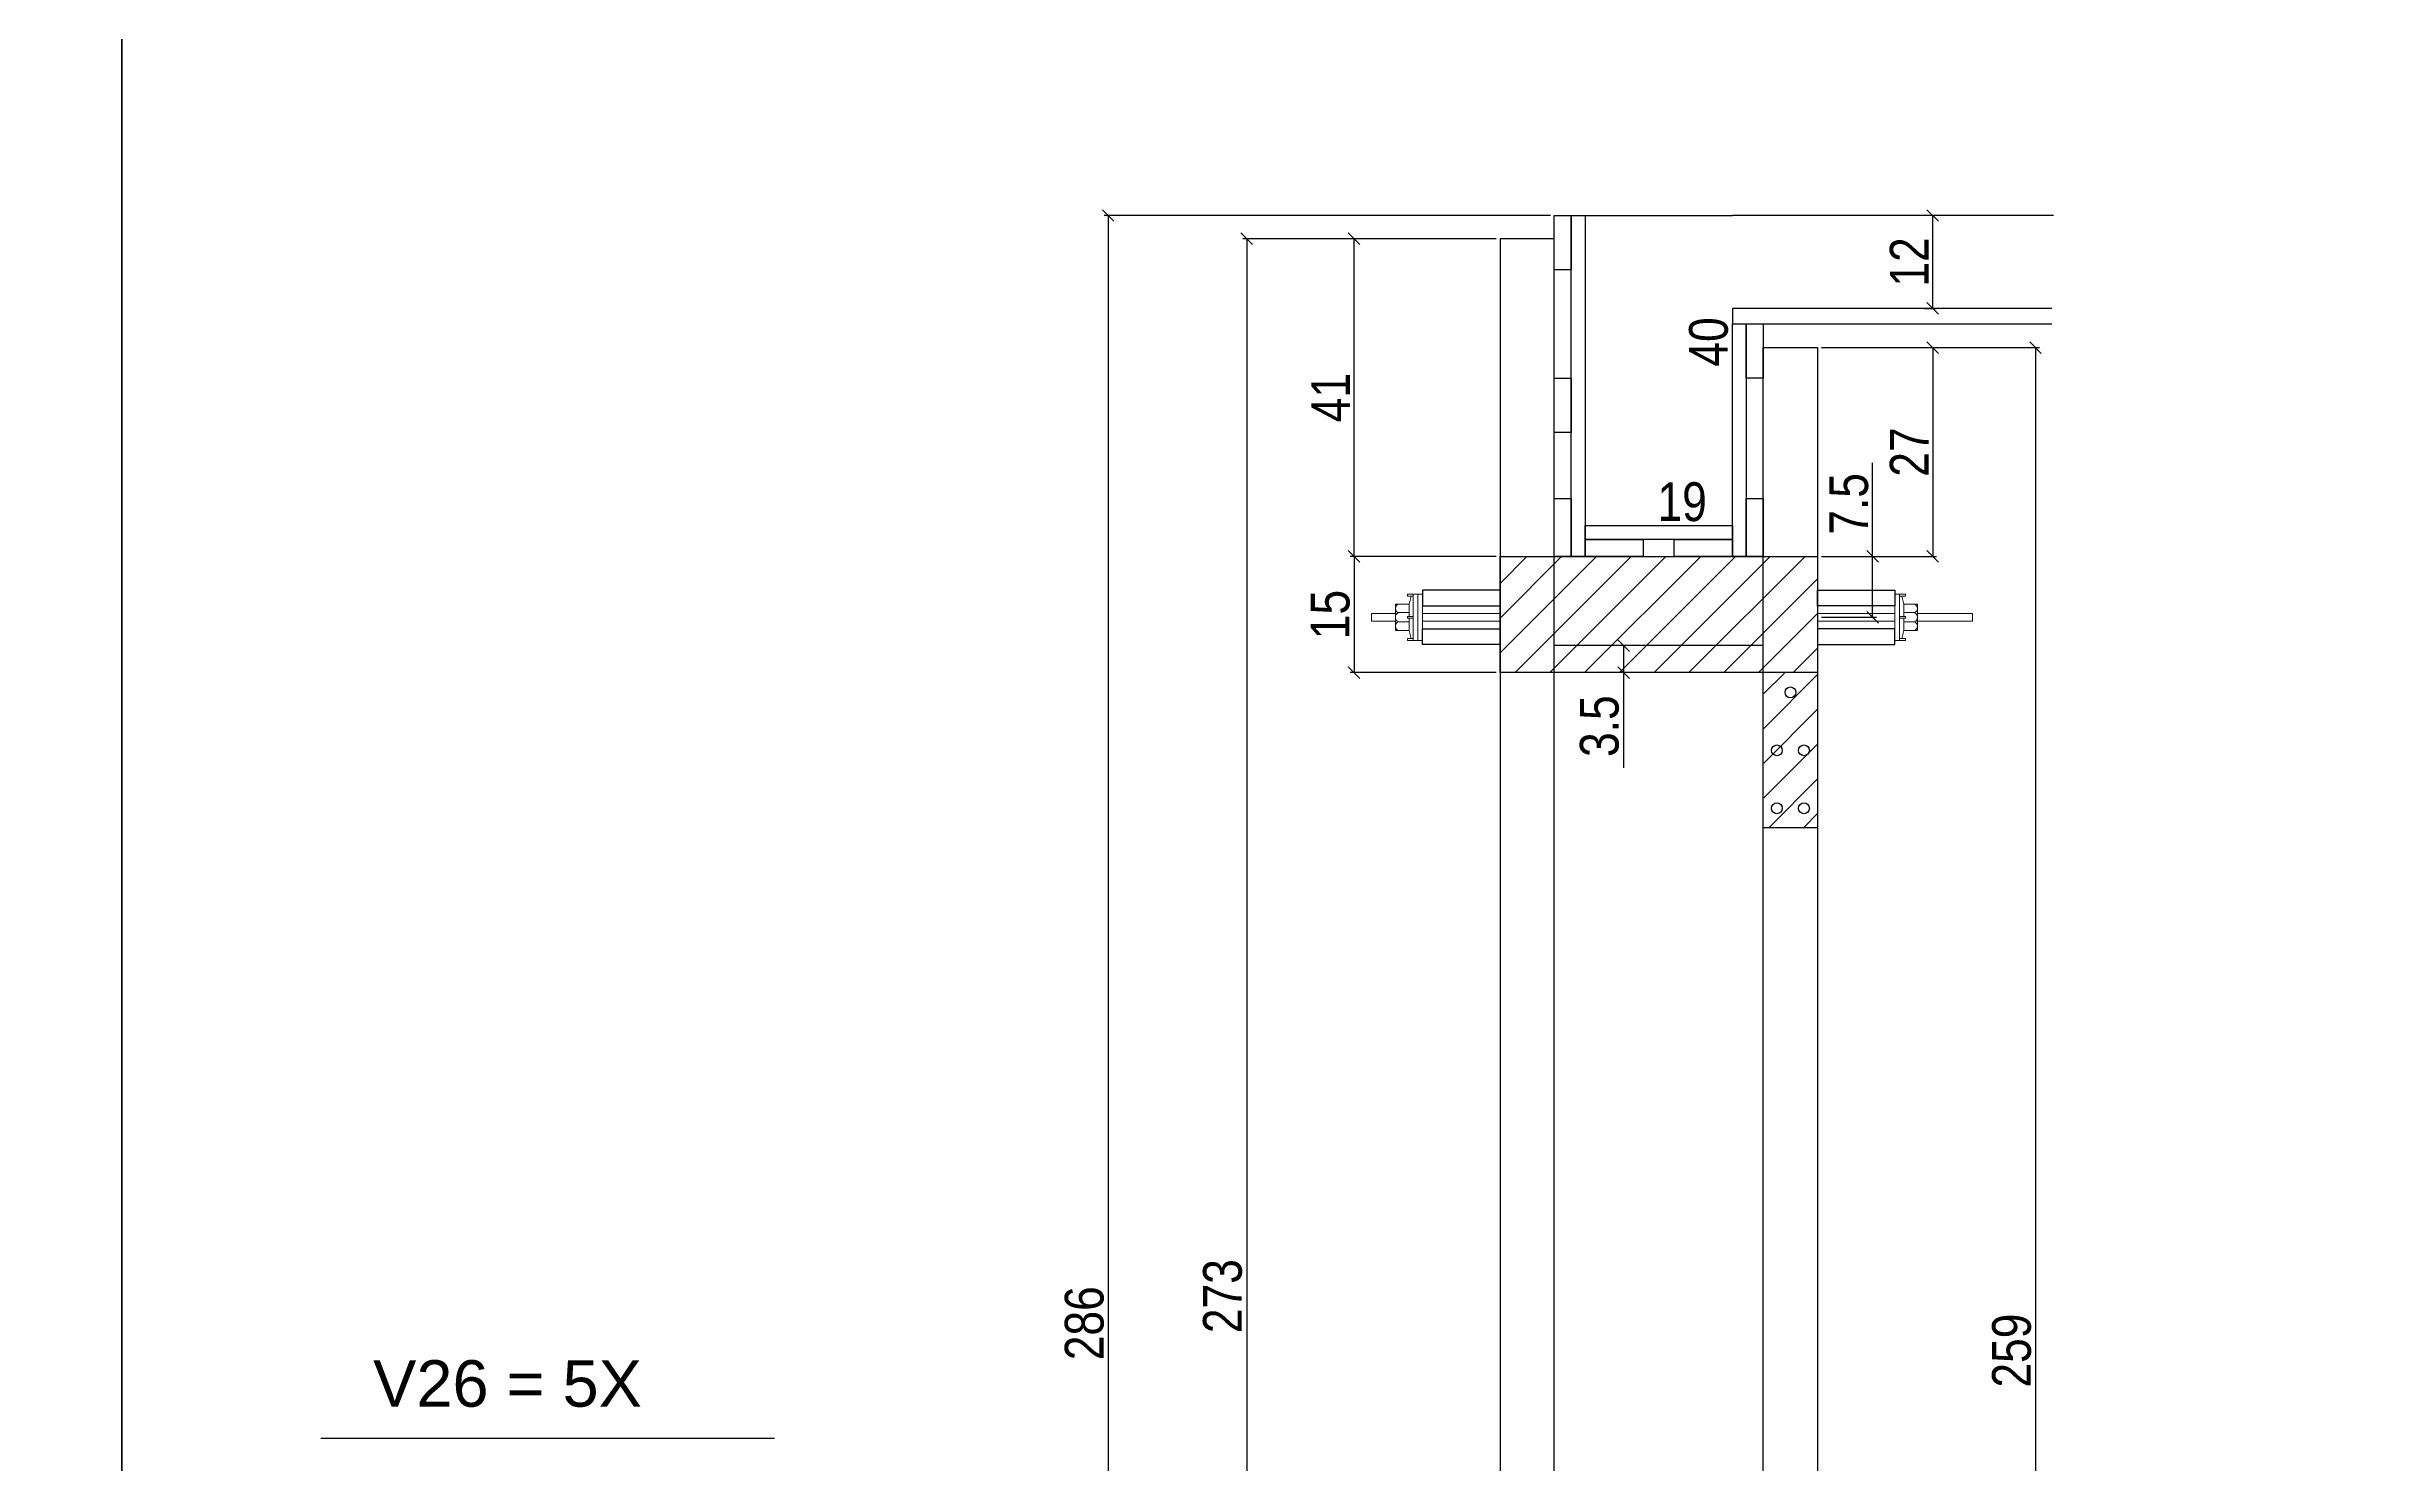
# Model space of a CAD drawing. Extents: x 15230 to 29563, y 3128 to 7338.
# Drawn here: x 24866 to 25470, y 4947 to 5313 of the extents above; entities that cross this region are included whole.
import ezdxf

# ---------------------------------------------------------------- set-up
doc = ezdxf.new("R2010")
doc.units = 0
doc.layers.add('BARRA_ANCORAGEM', color=1, linetype='Continuous', lineweight=15)
for name, color, linetype in [('COTA', 241, 'Continuous'), ('TIRAS REESCORAMENTO', 252, 'Continuous'), ('VIGAS', 3, 'Continuous')]:
    doc.layers.add(name, color=color, linetype=linetype)
doc.styles.add('COTA TECNICA 2X', font='techl___.ttf', dxfattribs={"height": 10})
doc.styles.add('R80-50', font='arial.ttf', dxfattribs={"height": 10})
doc.dimstyles.new('SECAO', dxfattribs={"dimscale": 0.333333, "dimtxt": 5, "dimasz": 9, "dimexe": 3, "dimexo": 3, "dimgap": 3, "dimtad": 1, "dimdec": 1, "dimlfac": 0.5, "dimzin": 12, "dimdsep": 46, "dimtxsty": 'COTA TECNICA 2X', "dimblk1": 'OBLIQUE', "dimblk2": 'OBLIQUE', "dimsah": 1, "dimcen": 0.9, "dimclrd": 4, "dimclre": 4, "dimclrt": 240, "dimadec": 1, "dimazin": 3, "dimtfac": 1, "dimtdec": 1, "dimtmove": 0, "dimatfit": 3, "dimfxl": 1, "dimtolj": 1, "dimtzin": 12, "dimarcsym": 0})

# ---------------------------------------------------------------- blocks, each defined once
blk = doc.blocks.new('_Oblique')
at = {"color": 0, "linetype": 'ByBlock', "lineweight": -2}
blk.add_line((-0.5, -0.5), (0.5, 0.5), dxfattribs=at)
blk = doc.blocks.new('*D360')
at = {"layer": 'COTA', "color": 4, "lineweight": -2, "transparency": 16777216}
for p, q in [((25239.81, 5263.38), (25174.4, 5263.38)), ((25175.4, 5263.38), (25175.4, 4717.28)), ((25239.81, 4717.28), (25174.4, 4717.28))]:
    blk.add_line(p, q, dxfattribs=at)
at = {"layer": 'DEFPOINTS', "color": 0, "transparency": 16777216}
for p in [(25240.81, 5263.38), (25175.4, 4717.28), (25240.81, 4717.28)]:
    blk.add_point(p, dxfattribs=at)
at = {"layer": 'COTA', "color": 4, "lineweight": -2, "transparency": 16777216, "xscale": 3, "yscale": 3, "zscale": 3}
for p, rotation in [((25175.4, 5263.38), 90), ((25175.4, 4717.28), 270)]:
    blk.add_blockref('_Oblique', p, dxfattribs=dict(at, rotation=rotation))
at = {"layer": 'COTA', "color": 240, "transparency": 16777216, "insert": (25169.18, 4990.33), "char_height": 10, "attachment_point": 5, "rotation": 90, "style": 'COTA TECNICA 2X'}
blk.add_mtext('\\A1;273', dxfattribs=at)
blk = doc.blocks.new('*D366')
at = {"layer": 'COTA', "color": 4, "lineweight": -2, "transparency": 16777216}
for p, q in [((25239.81, 5263.38), (25202.11, 5263.38)), ((25203.11, 5181.33), (25203.11, 5263.38)), ((25239.81, 5181.33), (25202.11, 5181.33))]:
    blk.add_line(p, q, dxfattribs=at)
at = {"layer": 'DEFPOINTS', "color": 0, "transparency": 16777216}
for p in [(25203.11, 5263.38), (25240.81, 5263.38), (25240.81, 5181.33)]:
    blk.add_point(p, dxfattribs=at)
at = {"layer": 'COTA', "color": 4, "lineweight": -2, "transparency": 16777216, "xscale": 3, "yscale": 3, "zscale": 3}
for p, rotation in [((25203.11, 5263.38), 90), ((25203.11, 5181.33), 270)]:
    blk.add_blockref('_Oblique', p, dxfattribs=dict(at, rotation=rotation))
at = {"layer": 'COTA', "color": 240, "transparency": 16777216, "insert": (25197.04, 5222.35), "char_height": 10, "attachment_point": 5, "rotation": 90, "style": 'COTA TECNICA 2X'}
blk.add_mtext('\\A1;41', dxfattribs=at)
blk = doc.blocks.new('*D350')
at = {"layer": 'COTA', "color": 4, "lineweight": -2, "transparency": 16777216}
for p, q in [((25323.81, 5235.25), (25353.56, 5235.25)), ((25352.56, 5235.25), (25352.56, 5181.33)), ((25323.81, 5181.33), (25353.56, 5181.33))]:
    blk.add_line(p, q, dxfattribs=at)
at = {"layer": 'DEFPOINTS', "color": 0, "transparency": 16777216}
for p in [(25322.81, 5235.25), (25322.81, 5181.33), (25352.56, 5181.33)]:
    blk.add_point(p, dxfattribs=at)
at = {"layer": 'COTA', "color": 4, "lineweight": -2, "transparency": 16777216, "xscale": 3, "yscale": 3, "zscale": 3}
for p, rotation in [((25352.56, 5235.25), 90), ((25352.56, 5181.33), 270)]:
    blk.add_blockref('_Oblique', p, dxfattribs=dict(at, rotation=rotation))
at = {"layer": 'COTA', "color": 240, "transparency": 16777216, "insert": (25346.49, 5208.29), "char_height": 10, "attachment_point": 5, "rotation": 90, "style": 'COTA TECNICA 2X'}
blk.add_mtext('\\A1;27', dxfattribs=at)
blk = doc.blocks.new('*D351')
at = {"layer": 'COTA', "color": 4, "lineweight": -2, "transparency": 16777216}
for p, q in [((25253.81, 5269.38), (25138.61, 5269.38)), ((25139.61, 5269.38), (25139.61, 4697.28)), ((25239.81, 4697.28), (25138.61, 4697.28))]:
    blk.add_line(p, q, dxfattribs=at)
at = {"layer": 'DEFPOINTS', "color": 0, "transparency": 16777216}
for p in [(25254.81, 5269.38), (25139.61, 4697.28), (25240.81, 4697.28)]:
    blk.add_point(p, dxfattribs=at)
at = {"layer": 'COTA', "color": 4, "lineweight": -2, "transparency": 16777216, "xscale": 3, "yscale": 3, "zscale": 3}
for p, rotation in [((25139.61, 5269.38), 90), ((25139.61, 4697.28), 270)]:
    blk.add_blockref('_Oblique', p, dxfattribs=dict(at, rotation=rotation))
at = {"layer": 'COTA', "color": 240, "transparency": 16777216, "insert": (25133.48, 4983.33), "char_height": 10, "attachment_point": 5, "rotation": 90, "style": 'COTA TECNICA 2X'}
blk.add_mtext('\\A1;286', dxfattribs=at)
blk = doc.blocks.new('*D353')
at = {"layer": 'DEFPOINTS', "color": 0, "transparency": 16777216}
for p in [(25287.85, 5269.38), (25300.81, 5269.38), (25287.85, 5189.33)]:
    blk.add_point(p, dxfattribs=at)
at = {"layer": 'COTA', "color": 240, "transparency": 16777216, "insert": (25294.7, 5236.73), "char_height": 10, "attachment_point": 5, "rotation": 90, "style": 'COTA TECNICA 2X'}
blk.add_mtext('\\A1;40', dxfattribs=at)
blk = doc.blocks.new('*D354')
at = {"layer": 'DEFPOINTS', "color": 0, "transparency": 16777216}
for p in [(25262.81, 5189.33), (25300.81, 5189.33), (25300.81, 5189.33)]:
    blk.add_point(p, dxfattribs=at)
at = {"layer": 'COTA', "color": 240, "transparency": 16777216, "insert": (25287.85, 5195.41), "char_height": 10, "attachment_point": 5, "style": 'COTA TECNICA 2X'}
blk.add_mtext('\\A1;19', dxfattribs=at)
blk = doc.blocks.new('*D356')
at = {"layer": 'COTA', "color": 4, "lineweight": -2, "transparency": 16777216}
for p, q in [((25352.56, 5245.38), (25352.56, 5269.38)), ((25353.56, 5269.38), (25353.56, 5269.38)), ((25350.41, 5245.38), (25353.56, 5245.38))]:
    blk.add_line(p, q, dxfattribs=at)
at = {"layer": 'DEFPOINTS', "color": 0, "transparency": 16777216}
for p in [(25352.56, 5269.38), (25352.56, 5269.38), (25349.41, 5245.38)]:
    blk.add_point(p, dxfattribs=at)
at = {"layer": 'COTA', "color": 4, "lineweight": -2, "transparency": 16777216, "xscale": 3, "yscale": 3, "zscale": 3}
for p, rotation in [((25352.56, 5269.38), 90), ((25352.56, 5245.38), 270)]:
    blk.add_blockref('_Oblique', p, dxfattribs=dict(at, rotation=rotation))
at = {"layer": 'COTA', "color": 240, "transparency": 16777216, "insert": (25346.5, 5257.38), "char_height": 10, "attachment_point": 5, "rotation": 90, "style": 'COTA TECNICA 2X'}
blk.add_mtext('\\A1;12', dxfattribs=at)
blk = doc.blocks.new('*D357')
at = {"layer": 'COTA', "color": 4, "lineweight": -2, "transparency": 16777216}
for p, q in [((25324.81, 5235.25), (25380.1, 5235.25)), ((25379.1, 5235.25), (25379.1, 4717.28)), ((25324.81, 4717.28), (25380.1, 4717.28))]:
    blk.add_line(p, q, dxfattribs=at)
at = {"layer": 'DEFPOINTS', "color": 0, "transparency": 16777216}
for p in [(25323.81, 5235.25), (25323.81, 4717.28), (25379.1, 4717.28)]:
    blk.add_point(p, dxfattribs=at)
at = {"layer": 'COTA', "color": 4, "lineweight": -2, "transparency": 16777216, "xscale": 3, "yscale": 3, "zscale": 3}
for p, rotation in [((25379.1, 5235.25), 90), ((25379.1, 4717.28), 270)]:
    blk.add_blockref('_Oblique', p, dxfattribs=dict(at, rotation=rotation))
at = {"layer": 'COTA', "color": 240, "transparency": 16777216, "insert": (25372.96, 4976.27), "char_height": 10, "attachment_point": 5, "rotation": 90, "style": 'COTA TECNICA 2X'}
blk.add_mtext('\\A1;259', dxfattribs=at)
blk = doc.blocks.new('*D359')
at = {"layer": 'COTA', "color": 4, "lineweight": -2, "transparency": 16777216}
for p, q in [((25239.81, 5181.33), (25202.11, 5181.33)), ((25203.11, 5181.33), (25203.11, 5151.33)), ((25239.81, 5151.33), (25202.11, 5151.33))]:
    blk.add_line(p, q, dxfattribs=at)
at = {"layer": 'DEFPOINTS', "color": 0, "transparency": 16777216}
for p in [(25240.81, 5181.33), (25203.11, 5151.33), (25240.81, 5151.33)]:
    blk.add_point(p, dxfattribs=at)
at = {"layer": 'COTA', "color": 4, "lineweight": -2, "transparency": 16777216, "xscale": 3, "yscale": 3, "zscale": 3}
for p, rotation in [((25203.11, 5181.33), 90), ((25203.11, 5151.33), 270)]:
    blk.add_blockref('_Oblique', p, dxfattribs=dict(at, rotation=rotation))
at = {"layer": 'COTA', "color": 240, "transparency": 16777216, "insert": (25197, 5166.33), "char_height": 10, "attachment_point": 5, "rotation": 90, "style": 'COTA TECNICA 2X'}
blk.add_mtext('\\A1;15', dxfattribs=at)
blk = doc.blocks.new('A$C51C4441F')
at = {"layer": 'BARRA_ANCORAGEM'}
for p, q in [((-2.25, 3.4), (-5.81, 3.39)), ((-5.81, 3.39), (-5.81, -3.39)), ((-2.25, 1.2), (-5.02, 1.2)), ((-2.25, 3.4), (-1.79, 5.5)), ((-2.25, 3.4), (-2.25, 3.4)), ((-2.25, 3.4), (-2.25, 0.25)), ((-2.25, -3.4), (-5.81, -3.39)), ((-2.25, -1.2), (-5.02, -1.2)), ((-2.25, -0.25), (-2.25, -3.4)), ((-2.25, -3.4), (-1.79, -5.5))]:
    blk.add_line(p, q, dxfattribs=at)
for points in [[(-2.7, 6), (-1.2, 6), (-1.2, 5.5), (-2.7, 5.5)], [(-2.7, 0.25), (-1.2, 0.25), (-1.2, -0.25), (-2.7, -0.25)], [(-1.2, -6), (0, -6), (0, 6), (-1.2, 6)], [(-2.7, -6), (-1.2, -6), (-1.2, -5.5), (-2.7, -5.5)]]:
    blk.add_lwpolyline(points, close=True, dxfattribs=at)
for centre, radius, start, end in [((-4.66, 2.3), 1.15, 107.78452, 252.2718), ((-4.52, 0), 1.3, 112.64802, 247.40829), ((-4.66, -2.3), 1.15, 107.78452, 252.2718)]:
    blk.add_arc(centre, radius, start, end, dxfattribs=at)
blk = doc.blocks.new('*D367')
at = {"layer": 'COTA', "color": 4, "lineweight": -2, "transparency": 16777216}
for p, q in [((25337.03, 5181.33), (25337.03, 5205.48)), ((25323.81, 5181.33), (25338.03, 5181.33)), ((25337.03, 5165.62), (25337.03, 5181.33)), ((25323.81, 5165.62), (25338.03, 5165.62))]:
    blk.add_line(p, q, dxfattribs=at)
at = {"layer": 'DEFPOINTS', "color": 0, "transparency": 16777216}
for p in [(25322.81, 5181.33), (25337.03, 5181.33), (25322.81, 5165.62)]:
    blk.add_point(p, dxfattribs=at)
at = {"layer": 'COTA', "color": 4, "lineweight": -2, "transparency": 16777216, "xscale": 3, "yscale": 3, "zscale": 3}
for p, rotation in [((25337.03, 5181.33), 90), ((25337.03, 5165.62), 270)]:
    blk.add_blockref('_Oblique', p, dxfattribs=dict(at, rotation=rotation))
at = {"layer": 'COTA', "color": 240, "transparency": 16777216, "insert": (25330.92, 5194.9), "char_height": 10, "attachment_point": 5, "rotation": 90, "style": 'COTA TECNICA 2X'}
blk.add_mtext('\\A1;7.5', dxfattribs=at)
blk = doc.blocks.new('*D368')
at = {"layer": 'COTA', "color": 4, "lineweight": -2, "transparency": 16777216}
for p, q in [((25280.81, 5158.33), (25271.73, 5158.33)), ((25272.73, 5158.33), (25272.73, 5151.33)), ((25280.81, 5151.33), (25271.73, 5151.33)), ((25272.73, 5151.33), (25272.73, 5126.72))]:
    blk.add_line(p, q, dxfattribs=at)
at = {"layer": 'DEFPOINTS', "color": 0, "transparency": 16777216}
for p in [(25281.81, 5158.33), (25272.73, 5151.33), (25281.81, 5151.33)]:
    blk.add_point(p, dxfattribs=at)
at = {"layer": 'COTA', "color": 4, "lineweight": -2, "transparency": 16777216, "xscale": 3, "yscale": 3, "zscale": 3}
for p, rotation in [((25272.73, 5158.33), 90), ((25272.73, 5151.33), 270)]:
    blk.add_blockref('_Oblique', p, dxfattribs=dict(at, rotation=rotation))
at = {"layer": 'COTA', "color": 240, "transparency": 16777216, "insert": (25266.51, 5137.52), "char_height": 10, "attachment_point": 5, "rotation": 90, "style": 'COTA TECNICA 2X'}
blk.add_mtext('\\A1;3.5', dxfattribs=at)

msp = doc.modelspace()

# ---------------------------------------------------------------- hatches: boundary and pattern name
at = {"layer": 'COTA'}
h = msp.add_hatch(dxfattribs=at)
h.set_pattern_fill('ANSI31', color=256, scale=2, style=0)
h.set_pattern_definition([(45, (625.8566, -208115.741), (-4.49012806, 4.49012806), [])])
h.paths.add_polyline_path([(25322.81, 5151.33), (25322.81, 5181.33), (25240.81, 5181.33), (25240.81, 5151.33)])
h = msp.add_hatch(dxfattribs=at)
h.set_pattern_fill('ANSI31', color=256, scale=2, style=0)
h.set_pattern_definition([(45, (1649.08, -193108.082), (-4.49012806, 4.49012806), [])])
h.paths.add_polyline_path([(25308.93, 5111.3), (25322.93, 5111.3), (25322.93, 5151.24), (25308.93, 5151.24)])

# ---------------------------------------------------------------- linework, layer by layer
at = {"linetype": 'Continuous'}
for p, q in [((25240.81, 5151.33), (25240.81, 5181.33)), ((25240.81, 5181.33), (25322.81, 5181.33)), ((25322.81, 5181.33), (25322.81, 5151.33)), ((25308.81, 5158.33), (25254.81, 5158.33)), ((25322.81, 5151.33), (25240.81, 5151.33))]:
    msp.add_line(p, q, dxfattribs=at)
msp.add_line((25322.81, 5111.3), (25308.81, 5111.3))
msp.add_lwpolyline([(25240.81, 4717.28), (25254.81, 4717.28), (25254.81, 5263.38), (25240.81, 5263.38)], close=True, dxfattribs=at)
msp.add_lwpolyline([(25308.81, 5158.33), (25308.81, 5235.25), (25322.81, 5235.25), (25322.81, 4717.28), (25308.81, 4717.28), (25308.81, 5158.33)], dxfattribs=at)
for centre in [(25315.81, 5146.24), (25312.31, 5131.27), (25319.31, 5131.27), (25312.31, 5116.3), (25319.31, 5116.3)]:
    msp.add_circle(centre, 1.4)
at = {"layer": 'BARRA_ANCORAGEM'}
for points in [[(25207.61, 5164.62), (25213.79, 5164.62), (25213.79, 5166.62), (25207.61, 5166.62)], [(25219.61, 5171.62), (25220.81, 5171.62), (25220.81, 5159.62), (25219.61, 5159.62)], [(25220.81, 5164.62), (25240.81, 5164.62), (25240.81, 5166.62), (25220.81, 5166.62)], [(25342.81, 5164.62), (25322.81, 5164.62), (25322.81, 5166.62), (25342.81, 5166.62)], [(25344.01, 5171.62), (25342.81, 5171.62), (25342.81, 5159.62), (25344.01, 5159.62)], [(25348.62, 5164.62), (25362.81, 5164.62), (25362.81, 5166.62), (25348.62, 5166.62)]]:
    msp.add_lwpolyline(points, close=True, dxfattribs=at)
at = {"layer": 'TIRAS REESCORAMENTO', "linetype": 'ByBlock'}
for p, q in [((25262.81, 5269.38), (25300.81, 5269.38)), ((25383.77, 5269.38), (25300.81, 5269.38)), ((25300.81, 5241.38), (25383.29, 5241.38))]:
    msp.add_line(p, q, dxfattribs=at)
for points in [[(25254.81, 5269.38), (25259.21, 5269.38), (25259.21, 5255.38), (25254.81, 5255.38)], [(25304.41, 5241.38), (25308.81, 5241.38), (25308.81, 5227.38), (25304.41, 5227.38)], [(25254.81, 5227.35), (25259.21, 5227.35), (25259.21, 5213.35), (25254.81, 5213.35)], [(25254.81, 5196.33), (25259.21, 5196.33), (25259.21, 5181.33), (25254.81, 5181.33)], [(25304.41, 5196.33), (25308.81, 5196.33), (25308.81, 5181.33), (25304.41, 5181.33)], [(25300.81, 5185.73), (25262.81, 5185.73), (25262.81, 5189.33), (25300.81, 5189.33)], [(25277.81, 5185.73), (25277.81, 5181.33), (25262.81, 5181.33), (25262.81, 5185.73)], [(25300.81, 5185.73), (25300.81, 5181.33), (25285.81, 5181.33), (25285.81, 5185.73)], [(25220.81, 5168.62), (25240.81, 5168.62), (25240.81, 5172.62), (25220.81, 5172.62)], [(25342.81, 5168.62), (25322.81, 5168.62), (25322.81, 5172.62), (25342.81, 5172.62)], [(25220.81, 5162.62), (25240.81, 5162.62), (25240.81, 5158.62), (25220.81, 5158.62)], [(25342.81, 5162.62), (25322.81, 5162.62), (25322.81, 5158.62), (25342.81, 5158.62)]]:
    msp.add_lwpolyline(points, close=True, dxfattribs=at)
for points in [[(25262.81, 5181.33), (25259.21, 5181.33), (25259.21, 5269.38), (25262.81, 5269.38), (25262.81, 5181.33)], [(25383.29, 5245.38), (25300.81, 5245.38), (25300.81, 5241.38), (25383.29, 5241.38)], [(25304.41, 5181.33), (25300.81, 5181.33), (25300.81, 5241.38), (25304.41, 5241.38), (25304.41, 5181.33)]]:
    msp.add_lwpolyline(points, dxfattribs=at)
at = {"layer": 'VIGAS', "color": 7}
msp.add_line((24936.27, 4953.62), (25053.42, 4953.62), dxfattribs=at)
at = {"layer": 'VIGAS'}
for points in [[(24884.85, 4522.67), (24260.57, 4522.67), (24260.57, 5487.46), (24884.85, 5487.46)], [(25509.13, 4522.67), (24884.85, 4522.67), (24884.85, 5487.46), (25509.13, 5487.46)]]:
    msp.add_lwpolyline(points, close=True, dxfattribs=at)

# ---------------------------------------------------------------- block references
at = {"layer": 'BARRA_ANCORAGEM', "xscale": -1, "rotation": 180}
msp.add_blockref('A$C51C4441F', (25219.61, 5165.62), dxfattribs=at)
at = {"layer": 'BARRA_ANCORAGEM', "xscale": -1}
msp.add_blockref('A$C51C4441F', (25342.81, 5165.62), dxfattribs=at)

# ---------------------------------------------------------------- texts
at = {"layer": 'VIGAS', "color": 7, "style": 'R80-50'}
msp.add_text('V26 = 5X', height=12, dxfattribs=at).set_placement((24949.77, 4961.78))

# ---------------------------------------------------------------- dimensions: what is measured, and where the dimension line sits
at = {"layer": 'COTA', "color": 3}
for base, p1, p2, picture, middle in [((25139.6064, 4697.2835), (25254.8073, 5269.3766), (25240.8073, 4697.2835), '*D351', (25133.4822, 4983.3301)), ((25352.56, 5269.38), (25349.41, 5245.38), (25352.56, 5269.38), '*D356', (25346.5, 5257.38)), ((25175.4004, 4717.2835), (25240.8073, 5263.3766), (25240.8073, 4717.2835), '*D360', (25169.1811, 4990.3301)), ((25203.11, 5263.38), (25240.81, 5181.33), (25240.81, 5263.38), '*D366', (25197.04, 5222.35)), ((25352.56, 5181.33), (25322.81, 5235.25), (25322.81, 5181.33), '*D350', (25346.49, 5208.29)), ((25379.1, 4717.28), (25323.81, 5235.25), (25323.81, 4717.28), '*D357', (25372.96, 4976.27)), ((25203.11, 5151.33), (25240.81, 5181.33), (25240.81, 5151.33), '*D359', (25197, 5166.33)), ((25272.73, 5151.33), (25281.81, 5158.33), (25281.81, 5151.33), '*D368', (25266.51, 5137.52))]:
    dim = msp.add_linear_dim(base=base, p1=p1, p2=p2, angle=90, dimstyle='SECAO', dxfattribs=at)
    dim.commit()
    dim.dimension.update_dxf_attribs({"geometry": picture, "text_midpoint": middle})
dim = msp.add_linear_dim(base=(25300.81, 5269.38), p1=(25287.85, 5189.33), p2=(25287.85, 5269.38), angle=90, dimstyle='SECAO', override={"dimse1": 1, "dimse2": 1, "dimsd1": 1, "dimsd2": 1}, dxfattribs=at)
dim.commit()
dim.dimension.update_dxf_attribs({"geometry": '*D353', "text_midpoint": (25300.81, 5236.73), "dimtype": 160})
dim = msp.add_linear_dim(base=(25337.03, 5181.33), p1=(25322.81, 5165.62), p2=(25322.81, 5181.33), angle=90, text='7.5', dimstyle='SECAO', dxfattribs=at)
dim.commit()
dim.dimension.update_dxf_attribs({"geometry": '*D367', "text_midpoint": (25330.92, 5194.9)})
dim = msp.add_linear_dim(base=(25300.81, 5189.33), p1=(25262.81, 5189.33), p2=(25300.81, 5189.33), dimstyle='SECAO', override={"dimse1": 1, "dimse2": 1, "dimsd1": 1, "dimsd2": 1}, dxfattribs=at)
dim.commit()
dim.dimension.update_dxf_attribs({"geometry": '*D354', "text_midpoint": (25287.85, 5189.33), "dimtype": 160})

doc.saveas('drawing.dxf')
